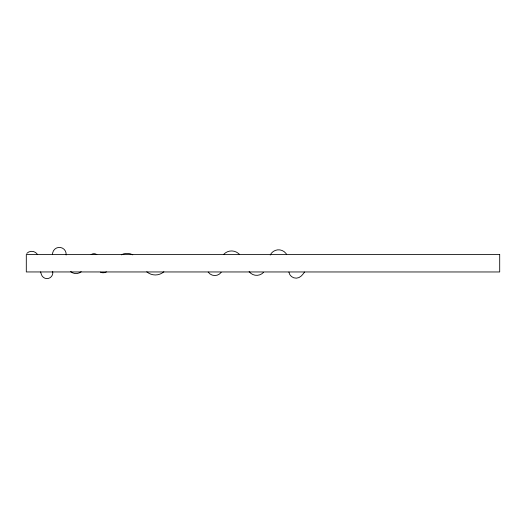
<?xml version="1.0" encoding="UTF-8"?>
<svg xmlns="http://www.w3.org/2000/svg" width="526" height="526" viewBox="0 0 526 526"><rect width="100%" height="100%" fill="white"/><g stroke="black" fill="none" stroke-linecap="round" stroke-linejoin="round"><path stroke-width="0.79" d="M163.869 271.791A13.084 13.084 0 0 1 146.78 271.791M223.747 254.328A10.678 10.678 0 0 1 238.317 253.354A26.806 26.806 0 0 1 239.429 254.314M106.397 271.883A6.325 6.325 0 0 1 100.466 272.172M81.201 271.692A7.969 7.969 0 0 1 70.675 271.554M91.143 254.65A4.635 4.635 0 0 1 96.83 254.65M52.692 271.554A5.845 5.845 0 0 1 48.491 278.405A5.845 5.845 0 0 1 41.422 274.579A57.314 57.314 0 0 1 40.614 271.889M263.552 272.356A9.448 9.448 0 0 1 249.12 271.607M26.793 253.368A6.877 6.877 0 0 1 37.353 254.249M66.118 255.018A6.812 6.812 0 0 0 60.47 247.483A6.812 6.812 0 0 0 52.692 252.796A45.433 45.433 0 0 0 52.396 254.341M270.226 255.051A9.284 9.284 0 0 1 285.894 253.368A17.739 17.739 0 0 1 286.696 254.479M221.203 272.343A8.008 8.008 0 0 1 208.191 272.074M288.886 272.106A7.265 7.265 0 0 0 301.043 276.189A23.749 23.749 0 0 0 304.515 272.06M121.296 254.854A11.717 11.717 0 0 1 132.789 254.854M499.7 254.499L26.3 254.499L26.3 271.949L499.7 271.968L499.7 254.512"/></g></svg>
